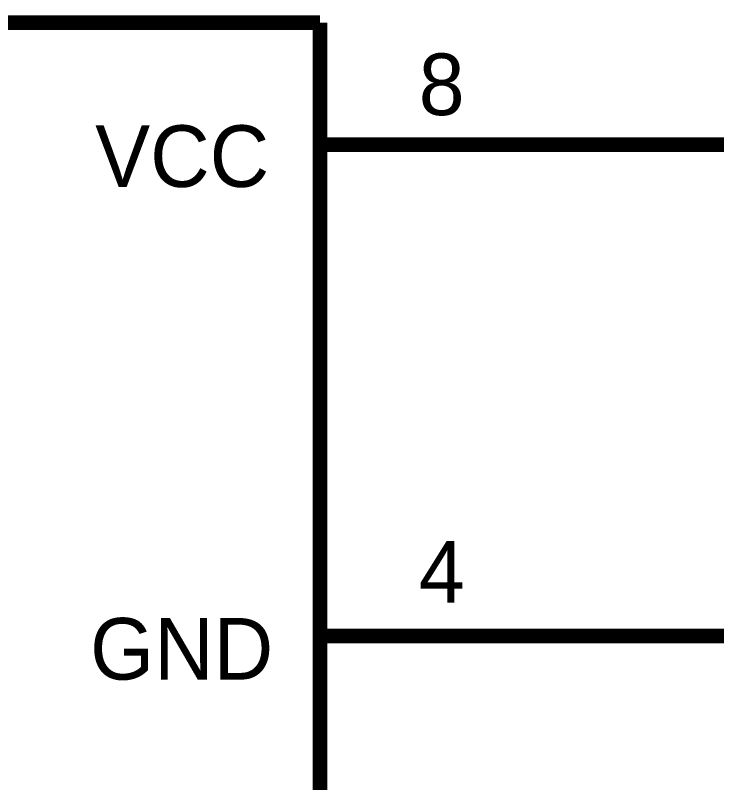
# Model space of a CAD drawing. Header units: inches. Extents: x 0 to 841, y 0 to 594.
# Drawn here: x 581.31 to 595.58, y 192 to 207.63 of the extents above; entities that cross this region are included whole.
import ezdxf

# ---------------------------------------------------------------- set-up
doc = ezdxf.new("R2010")
doc.units = ezdxf.units.IN
doc.layers.add('Sheet', color=255, linetype='Continuous')

msp = doc.modelspace()

# ---------------------------------------------------------------- linework, layer by layer
at = {"layer": 'Sheet'}
for points in [[(552.514, 207.477, 0.3, 0.3, 0), (587.503, 207.477, 0.3, 0.3, 0)], [(587.503, 207.477, 0.3, 0.3, 0), (587.503, 177.479, 0.3, 0.3, 0)], [(587.503, 204.994, 0.3, 0.3, 0), (592.52, 204.994, 0.3, 0.3, 0)], [(602.502, 204.994, 0.3, 0.3, 0), (600.02, 204.994, 0.3, 0.3, 0), (592.52, 204.994, 0.3, 0.3, 0)], [(587.503, 194.986, 0.3, 0.3, 0), (592.52, 194.986, 0.3, 0.3, 0)], [(600.02, 194.986, 0.3, 0.3, 0), (592.52, 194.986, 0.3, 0.3, 0)]]:
    msp.add_lwpolyline(points, format="xyseb", dxfattribs=at)

# ---------------------------------------------------------------- texts
for s, height, p in [('8', 1.254, (589.515, 205.595)), ('VCC', 1.2543, (582.93, 204.132)), ('4', 1.254, (589.515, 195.666)), ('GND', 1.2543, (582.826, 194.098))]:
    msp.add_text(s, height=height, dxfattribs=at).set_placement(p)

doc.saveas('drawing.dxf')
